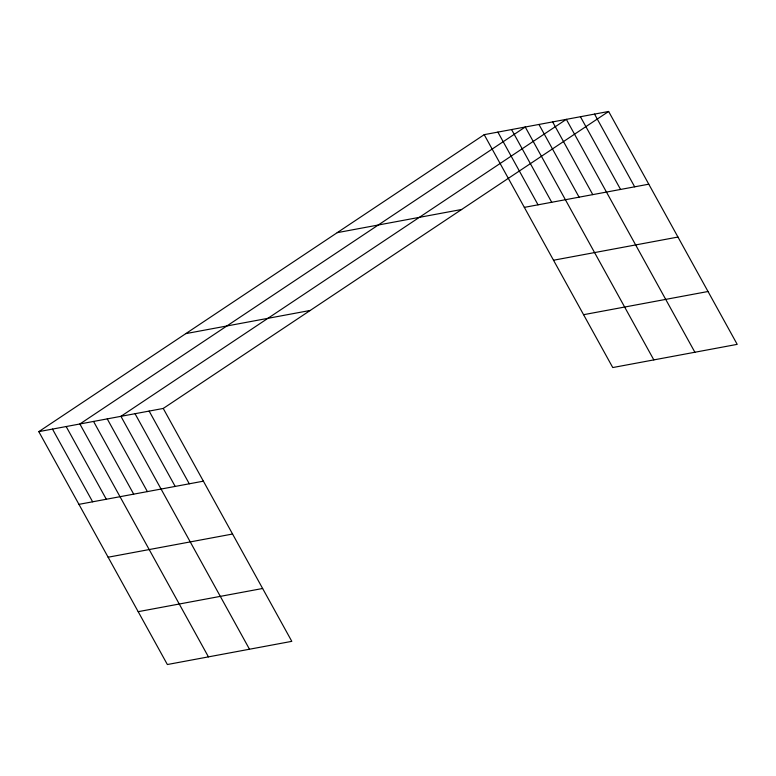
<?xml version="1.0" encoding="UTF-8"?>
<svg xmlns="http://www.w3.org/2000/svg" width="776" height="776" viewBox="0 0 776 776"><rect width="100%" height="100%" fill="white"/><g stroke="black" fill="none" stroke-linecap="round" stroke-linejoin="round"><path stroke-width="1.16" d="M38.8 431.64L163.241 408.448L291.805 641.345L167.364 664.528L38.8 431.64L484.195 134.655L608.636 111.472L737.2 344.36L612.759 367.552L484.195 134.655M163.241 408.448L608.636 111.472M337.211 232.664L461.652 209.471M524.333 207.376L648.775 184.193M553.521 260.232L677.962 237.049M185.784 333.631L310.225 310.449M583.581 314.697L708.022 291.504M78.948 504.352L203.39 481.168M108.126 557.216L232.567 534.024M138.186 611.672L262.627 588.489M594.532 114.101L634.671 186.822M580.429 116.73L620.567 189.441M694.889 352.246L566.325 119.349L120.93 416.334L249.494 649.231M552.638 121.9L592.777 194.621M538.951 124.451L579.09 197.172M653.828 359.899L525.255 127.002L79.87 423.987L208.434 656.874M511.568 129.553L551.717 202.274M497.882 132.104L538.03 204.825M149.137 411.076L189.286 483.797M135.034 413.705L175.182 486.426M107.243 418.885L147.391 491.606M93.556 421.436L133.695 494.157M66.173 426.538L106.322 499.259M52.487 429.089L92.635 501.81"/></g></svg>
